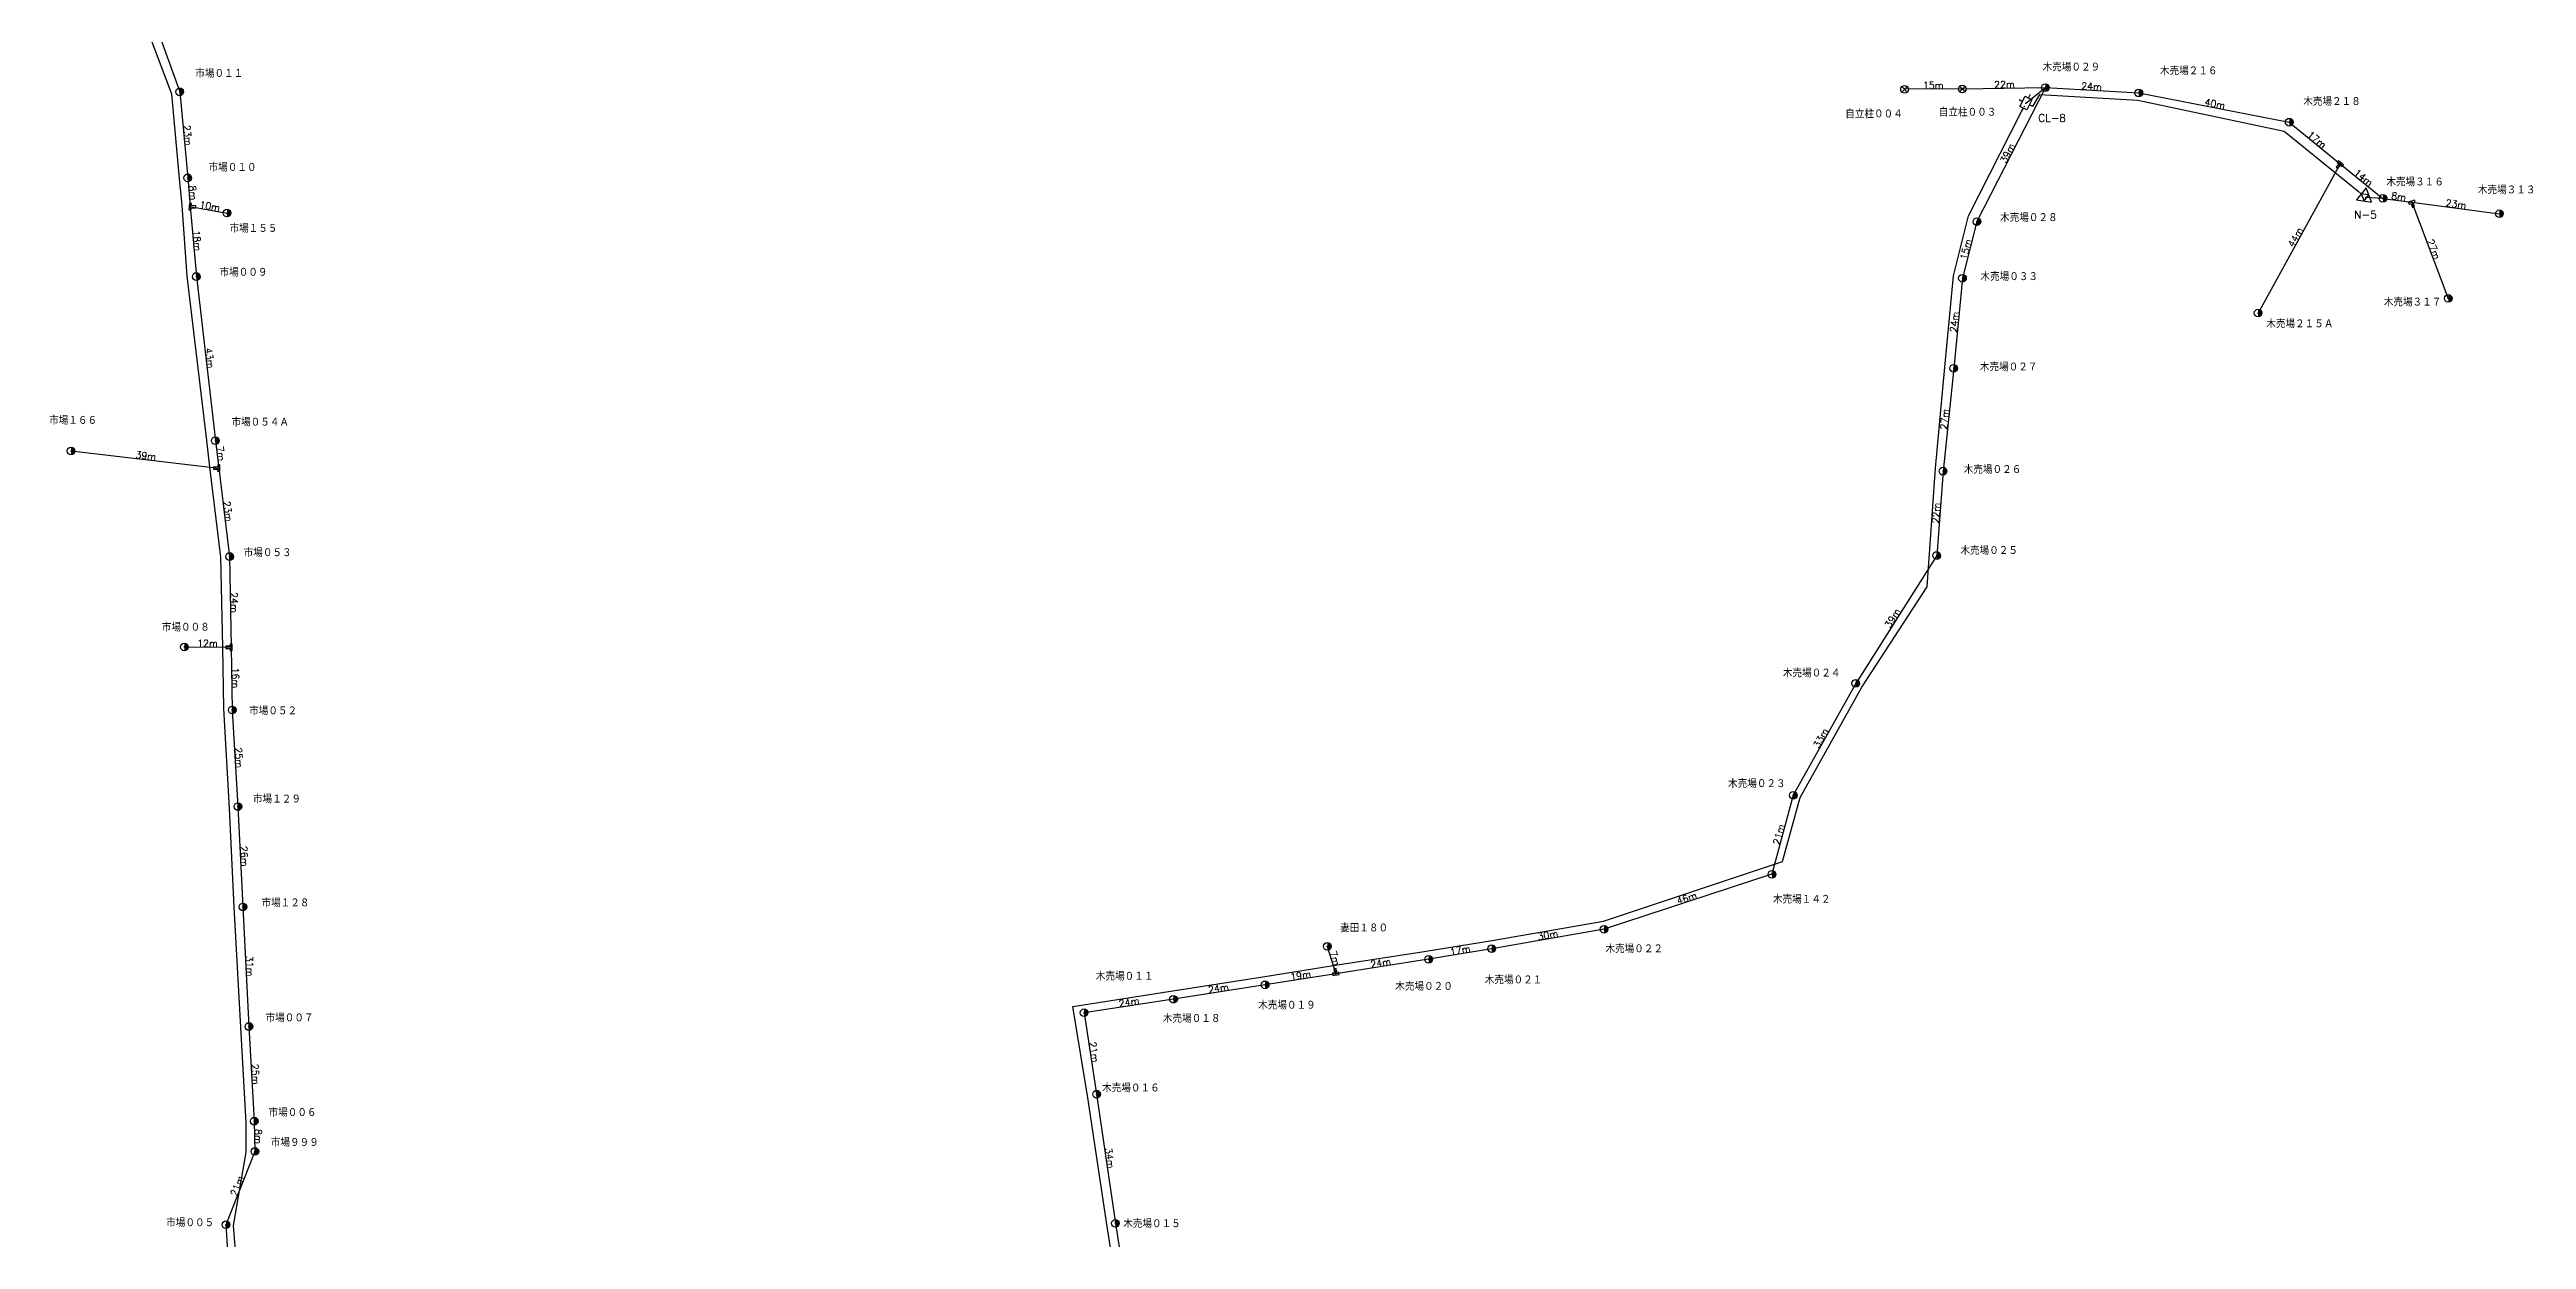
# Model space of a CAD drawing. Extents: x 11718 to 14316, y 5719 to 11395.
# Drawn here: x 12513 to 13158, y 9697 to 10007 of the extents above; entities that cross this region are included whole.
import ezdxf
from ezdxf.enums import TextEntityAlignment as Align

# ---------------------------------------------------------------- set-up
doc = ezdxf.new("R2010")
doc.units = 0
doc.header["$MEASUREMENT"] = 0
doc.header["$PDSIZE"] = 0.5
doc.layers.get('0').update_dxf_attribs({"linetype": 'CONTINUOUS'})
for name, color, linetype in [('BUN', 4, 'CONTINUOUS'), ('DROP', 6, 'CONTINUOUS'), ('IN', 7, 'CONTINUOUS'), ('KPLINK', 2, 'CONTINUOUS'), ('MESSEN', 9, 'CONTINUOUS'), ('POLE', 7, 'CONTINUOUS'), ('SPAN', 7, 'CONTINUOUS')]:
    doc.layers.add(name, color=color, linetype=linetype)
doc.styles.get("Standard").update_dxf_attribs({"font": 'txt', "bigfont": 'extfont'})

# ---------------------------------------------------------------- blocks, each defined once
blk = doc.blocks.new('T_CP')
at = {"color": 0, "linetype": 'BYBLOCK', "const_width": 1}
blk.add_lwpolyline([(0, -0.5, 1), (0, 0.5, -24.142235)], format="xyb", dxfattribs=at)
at = {"color": 0, "linetype": 'BYBLOCK'}
blk.add_circle((0, 0), 1, dxfattribs=at)
blk.add_point((0, 0), dxfattribs=at)
for tag, p, height in [('V1', (1.5, 3), 2), ('V2', (1.5, 0.5), 2), ('V3', (1.8, -0.4), 0.2), ('V4', (1.8, -0.73), 0.2), ('V5', (1.8, -1.1), 0.2), ('V6', (1.8, -1.43), 0.2), ('V7', (1.8, -1.77), 0.2), ('V8', (1.8, -2.1), 0.2)]:
    blk.add_attdef(tag, p, '', height=height, dxfattribs=at)
blk = doc.blocks.new('J_SP')
for points in [[(0.71, 0.71), (-0.71, -0.71)], [(-0.71, 0.71), (0.71, -0.71)]]:
    blk.add_lwpolyline(points)
blk.add_circle((0, 0), 1)
for tag, p in [('V1', (1.47, 0.32)), ('V2', (1.47, -0.01)), ('V3', (1.47, -0.34)), ('V4', (1.47, -0.68))]:
    blk.add_attdef(tag, p, '', height=0.2)
blk = doc.blocks.new('T_BUN')
at = {"color": 0, "linetype": 'BYBLOCK'}
blk.add_lwpolyline([(-0.84, 0.28), (-0.84, -0.28), (-0.28, -0.28), (-0.28, -1.4), (0.28, -1.4), (0.28, -0.28), (0.84, -0.28), (0.84, 0.28)], close=True, dxfattribs=at)
blk.add_point((0, 0), dxfattribs=at)
for tag, p, height in [('V1', (1.5, 3), 2), ('V2', (1.5, 0.5), 2), ('V3', (1.8, -0.4), 0.2), ('V4', (1.8, -0.73), 0.2), ('V5', (1.8, -1.1), 0.2), ('V6', (1.8, -1.43), 0.2), ('V7', (1.8, -1.77), 0.2), ('V8', (1.8, -2.1), 0.2)]:
    blk.add_attdef(tag, p, '', height=height, dxfattribs=at)
blk = doc.blocks.new('CL_CL2')
at = {"color": 0, "linetype": 'BYBLOCK'}
for p, q in [((0, 0), (1, 0)), ((2.5, 2), (2.5, 1)), ((5, 0), (4, 0)), ((2.5, -2), (2.5, -1))]:
    blk.add_line(p, q, dxfattribs=at)
blk.add_lwpolyline([(1, -1), (1, 1), (4, 1), (4, -1)], close=True, dxfattribs=at)
blk.add_point((2.5, 0), dxfattribs=at)
at = {"layer": 'IN', "color": 0, "linetype": 'BYBLOCK', "const_width": 0.2}
blk.add_lwpolyline([(1.4, 0, 1), (1.6, 0, 1)], format="xyb", close=True, dxfattribs=at)
at = {"color": 0, "linetype": 'BYBLOCK'}
for tag, p, height in [('V1', (4.2, 5.6), 2), ('V3', (4.2, 1.1), 0.2), ('V4', (4.2, 0.8), 0.2), ('V5', (4.2, 0.5), 0.2), ('V6', (4.2, 0.2), 0.2), ('V2', (4.2, 3), 2), ('V7', (4.2, -0.3), 0.2), ('V8', (4.2, -0.6), 0.2)]:
    blk.add_attdef(tag, p, '', height=height, dxfattribs=at)
blk = doc.blocks.new('NODE_NODE1')
at = {"color": 0, "linetype": 'BYBLOCK'}
blk.add_line((0, 0), (1, 0), dxfattribs=at)
blk.add_lwpolyline([(1, -2), (4.46, 0), (1, 2), (1, -2)], dxfattribs=at)
blk.add_lwpolyline([(2.73, 1), (1, 0), (2.73, -1)], close=True, dxfattribs=at)
blk.add_point((2.5, 0), dxfattribs=at)
for tag, p, height in [('V1', (4.8, 0.4), 2), ('V3', (4.8, -2.8), 0.2), ('V4', (4.8, -3.1), 0.2), ('V5', (4.8, -3.4), 0.2), ('V6', (4.8, -3.7), 0.2), ('V7', (4.8, -4), 0.2), ('V8', (4.8, -4.3), 0.2), ('V2', (4.8, -2.2), 2)]:
    blk.add_attdef(tag, p, '', height=height, dxfattribs=at)

msp = doc.modelspace()

# ---------------------------------------------------------------- linework, layer by layer
at = {"layer": 'BUN', "elevation": 2}
for points in [[(12529.16, 9651.3), (12563.29, 9651.8), (12563.2, 9664.74), (12563.09, 9673.66), (12562.4, 9683.57), (12561, 9701.13), (12564.34, 9720.23), (12564.31, 9727.94), (12562.92, 9752.69), (12561.18, 9784.14), (12560, 9809.72), (12558.47, 9835.75), (12558.22, 9851.8), (12557.69, 9875.2), (12554.82, 9898.77), (12554.06, 9905.58), (12548.93, 9948.39), (12547.62, 9966.79), (12546.98, 9973.81), (12544.98, 9995.85), (12532.47, 10028.96)], [(12792.14, 9678.08), (12788.59, 9700.8), (12783.58, 9734.33), (12779.65, 9758.15), (12805.7, 9762.22), (12829.12, 9765.87), (12847.47, 9768.86), (12871.68, 9772.6), (12888.33, 9775.26), (12917.87, 9780.34), (12964.53, 9795.94), (12969.12, 9812.59), (12985.15, 9841.33), (13002.18, 9867.44), (13004.36, 9898.38), (13006.76, 9924.66), (13009.08, 9948.5), (13012.92, 9964.12), (13026.79, 9991.27)]]:
    msp.add_lwpolyline(points, dxfattribs=at)
at = {"layer": 'DROP', "elevation": 2}
msp.add_lwpolyline([(13029.7, 9992.6), (13031.53, 9995.75), (13057.03, 9994.23), (13095.14, 9986.15), (13108.01, 9975.75), (13114.48, 9970.51)], dxfattribs=at)
at = {"layer": 'KPLINK'}
for p, q in [((13027.92, 9993.5), (13032.97, 9997.52)), ((13120.91, 9968.68), (13116.42, 9968.94, 2))]:
    msp.add_line(p, q, dxfattribs=at)
at = {"layer": 'MESSEN'}
for p, q in [((12534.99, 10030.08), (12547.02, 9996.44)), ((12547.02, 9996.44), (12549.1, 9974.02)), ((13011.33, 9997.17), (12996.29, 9997.09)), ((13011.33, 9997.17), (13032.97, 9997.52)), ((13032.97, 9997.52), (13015.14, 9962.63)), ((13032.97, 9997.52), (13057.31, 9996.13)), ((13057.31, 9996.13), (13096.48, 9988.52)), ((13096.48, 9988.52), (13109.79, 9977.71)), ((13109.79, 9977.71), (13088.38, 9938.78)), ((13109.79, 9977.71), (13120.91, 9968.68)), ((12549.1, 9974.02), (12549.76, 9966.52)), ((13120.91, 9968.68), (13128.4, 9967.69)), ((12549.76, 9966.52), (12551.35, 9948.32)), ((12549.76, 9966.52), (12559.32, 9964.85)), ((13015.14, 9962.63), (13011.38, 9947.87)), ((13128.4, 9967.69), (13151.24, 9964.67)), ((13128.4, 9967.69), (13137.91, 9942.62)), ((12551.35, 9948.32), (12556.29, 9905.55)), ((13011.38, 9947.87), (13009.09, 9924.42)), ((13009.09, 9924.42), (13006.32, 9897.61)), ((12556.29, 9905.55), (12557.17, 9898.41)), ((12518.71, 9902.87), (12557.17, 9898.41)), ((12557.17, 9898.41), (12560.01, 9875.37)), ((13006.32, 9897.61), (13004.68, 9875.63)), ((12560.01, 9875.37), (12560.42, 9851.72)), ((13004.68, 9875.63), (12983.59, 9842.33)), ((12548.23, 9851.83), (12560.42, 9851.72)), ((12560.42, 9851.72), (12560.7, 9835.38)), ((12983.59, 9842.33), (12967.32, 9813.18)), ((12560.7, 9835.38), (12562.17, 9810.22)), ((12562.17, 9810.22), (12563.47, 9784.09)), ((12967.32, 9813.18), (12961.76, 9792.59)), ((12961.76, 9792.59), (12918.02, 9778.28)), ((12563.47, 9784.09), (12565.03, 9752.93)), ((12918.02, 9778.28), (12888.76, 9773.21)), ((12845.93, 9773.79), (12848.14, 9766.66)), ((12872.33, 9770.44), (12848.14, 9766.66)), ((12888.76, 9773.21), (12872.33, 9770.44)), ((12829.74, 9763.79), (12805.87, 9760.03)), ((12848.14, 9766.66), (12829.74, 9763.79)), ((12805.87, 9760.03), (12782.57, 9756.52)), ((12782.57, 9756.52), (12785.84, 9735.31)), ((12565.03, 9752.93), (12566.42, 9728.27)), ((12785.84, 9735.31), (12790.75, 9701.64)), ((12566.42, 9728.27), (12566.59, 9720.39)), ((12566.59, 9720.39), (12559.06, 9701.28)), ((12559.06, 9701.28), (12560.16, 9683.53)), ((12790.75, 9701.64), (12794.26, 9679.27))]:
    msp.add_line(p, q, dxfattribs=at)

# ---------------------------------------------------------------- block references
at = {"layer": 'BUN'}
ref = msp.add_blockref('CL_CL2', (13026.79, 9991.27, 2), dxfattribs=dict(at, rotation=63.18539940753169))
ref.add_attrib('V1', 'CL-8', (13031.13, 9988.62, 2), dxfattribs={"layer": '0', "height": 2})
at = {"layer": 'DROP'}
ref = msp.add_blockref('NODE_NODE1', (13114.48, 9970.51, 2), dxfattribs=dict(at, rotation=321.0169368761938))
ref.add_attrib('V1', 'N-5', (13113.44, 9963.44, 2), dxfattribs={"layer": '0', "height": 2})
at = {"layer": 'POLE'}
ref = msp.add_blockref('T_CP', (12547.02, 9996.44), dxfattribs=at)
ref.add_attrib('V1', '市場０１１', (12551.07, 10000.13), dxfattribs={"layer": '0', "height": 2})
ref = msp.add_blockref('T_CP', (13032.97, 9997.52), dxfattribs=at)
ref.add_attrib('V1', '木売場０２９', (13032.26, 10001.78), dxfattribs={"layer": '0', "height": 2})
ref = msp.add_blockref('T_CP', (13057.31, 9996.13), dxfattribs=at)
ref.add_attrib('V1', '木売場２１６', (13062.82, 10000.8), dxfattribs={"layer": '0', "height": 2})
ref = msp.add_blockref('J_SP', (12996.29, 9997.09), dxfattribs=at)
ref.add_attrib('V1', '自立柱００４', (12980.84, 9989.59), dxfattribs={"layer": '0', "height": 2})
ref = msp.add_blockref('J_SP', (13011.33, 9997.17), dxfattribs=at)
ref.add_attrib('V1', '自立柱００３', (13005.21, 9990.02), dxfattribs={"layer": '0', "height": 2})
ref = msp.add_blockref('T_CP', (13096.48, 9988.52), dxfattribs=at)
ref.add_attrib('V1', '木売場２１８', (13100.14, 9992.82), dxfattribs={"layer": '0', "height": 2})
ref = msp.add_blockref('T_CP', (12549.1, 9974.02), dxfattribs=at)
ref.add_attrib('V1', '市場０１０', (12554.52, 9975.65), dxfattribs={"layer": '0', "height": 2})
for p, rotation in [((13109.79, 9977.71), 320.6118007230153), ((13128.4, 9967.69), 20.55790250628156), ((12549.76, 9966.52), 86.28774813061813), ((12557.17, 9898.41), 269.4284580087792), ((12560.42, 9851.72), 269.6491463547689), ((12848.14, 9766.66), 188.5687128399141)]:
    msp.add_blockref('T_BUN', p, dxfattribs=dict(at, rotation=rotation))
ref = msp.add_blockref('T_CP', (13120.91, 9968.68), dxfattribs=at)
ref.add_attrib('V1', '木売場３１６', (13121.79, 9971.85), dxfattribs={"layer": '0', "height": 2})
ref = msp.add_blockref('T_CP', (13151.24, 9964.67), dxfattribs=at)
ref.add_attrib('V1', '木売場３１３', (13145.64, 9969.79), dxfattribs={"layer": '0', "height": 2})
ref = msp.add_blockref('T_CP', (12559.32, 9964.85), dxfattribs=at)
ref.add_attrib('V1', '市場１５５', (12559.97, 9959.76), dxfattribs={"layer": '0', "height": 2})
ref = msp.add_blockref('T_CP', (13015.14, 9962.63), dxfattribs=at)
ref.add_attrib('V1', '木売場０２８', (13021.17, 9962.57), dxfattribs={"layer": '0', "height": 2})
ref = msp.add_blockref('T_CP', (12551.35, 9948.32), dxfattribs=at)
ref.add_attrib('V1', '市場００９', (12557.38, 9948.33), dxfattribs={"layer": '0', "height": 2})
ref = msp.add_blockref('T_CP', (13011.38, 9947.87), dxfattribs=at)
ref.add_attrib('V1', '木売場０３３', (13016.07, 9947.2), dxfattribs={"layer": '0', "height": 2})
ref = msp.add_blockref('T_CP', (13137.91, 9942.62), dxfattribs=at)
ref.add_attrib('V1', '木売場３１７', (13121.13, 9940.55), dxfattribs={"layer": '0', "height": 2})
ref = msp.add_blockref('T_CP', (13088.38, 9938.78), dxfattribs=at)
ref.add_attrib('V1', '木売場２１５Ａ', (13090.52, 9934.9), dxfattribs={"layer": '0', "height": 2})
ref = msp.add_blockref('T_CP', (13009.09, 9924.42), dxfattribs=at)
ref.add_attrib('V1', '木売場０２７', (13015.91, 9923.66), dxfattribs={"layer": '0', "height": 2})
ref = msp.add_blockref('T_CP', (12518.71, 9902.87), dxfattribs=at)
ref.add_attrib('V1', '市場１６６', (12512.99, 9909.75), dxfattribs={"layer": '0', "height": 2})
ref = msp.add_blockref('T_CP', (12556.29, 9905.55), dxfattribs=at)
ref.add_attrib('V1', '市場０５４Ａ', (12560.48, 9909.28), dxfattribs={"layer": '0', "height": 2})
ref = msp.add_blockref('T_CP', (13006.32, 9897.61), dxfattribs=at)
ref.add_attrib('V1', '木売場０２６', (13011.71, 9896.95), dxfattribs={"layer": '0', "height": 2})
ref = msp.add_blockref('T_CP', (13004.68, 9875.63), dxfattribs=at)
ref.add_attrib('V1', '木売場０２５', (13010.84, 9875.86), dxfattribs={"layer": '0', "height": 2})
ref = msp.add_blockref('T_CP', (12560.01, 9875.37), dxfattribs=at)
ref.add_attrib('V1', '市場０５３', (12563.66, 9875.28), dxfattribs={"layer": '0', "height": 2})
ref = msp.add_blockref('T_CP', (12548.23, 9851.83), dxfattribs=at)
ref.add_attrib('V1', '市場００８', (12542.34, 9855.86), dxfattribs={"layer": '0', "height": 2})
ref = msp.add_blockref('T_CP', (12983.59, 9842.33), dxfattribs=at)
ref.add_attrib('V1', '木売場０２４', (12964.6, 9843.92), dxfattribs={"layer": '0', "height": 2})
ref = msp.add_blockref('T_CP', (12560.7, 9835.38), dxfattribs=at)
ref.add_attrib('V1', '市場０５２', (12565.1, 9834.08), dxfattribs={"layer": '0', "height": 2})
ref = msp.add_blockref('T_CP', (12562.17, 9810.22), dxfattribs=at)
ref.add_attrib('V1', '市場１２９', (12566.1, 9811.1), dxfattribs={"layer": '0', "height": 2})
ref = msp.add_blockref('T_CP', (12967.32, 9813.18), dxfattribs=at)
ref.add_attrib('V1', '木売場０２３', (12950.32, 9815.11), dxfattribs={"layer": '0', "height": 2})
ref = msp.add_blockref('T_CP', (12961.76, 9792.59), dxfattribs=at)
ref.add_attrib('V1', '木売場１４２', (12962.01, 9784.98), dxfattribs={"layer": '0', "height": 2})
ref = msp.add_blockref('T_CP', (12563.47, 9784.09), dxfattribs=at)
ref.add_attrib('V1', '市場１２８', (12568.31, 9784.05), dxfattribs={"layer": '0', "height": 2})
ref = msp.add_blockref('T_CP', (12845.93, 9773.79), dxfattribs=at)
ref.add_attrib('V1', '妻田１８０', (12849.27, 9777.52), dxfattribs={"layer": '0', "height": 2})
ref = msp.add_blockref('T_CP', (12918.02, 9778.28), dxfattribs=at)
ref.add_attrib('V1', '木売場０２２', (12918.38, 9772.09), dxfattribs={"layer": '0', "height": 2})
ref = msp.add_blockref('T_CP', (12872.33, 9770.44), dxfattribs=at)
ref.add_attrib('V1', '木売場０２０', (12863.64, 9762.3), dxfattribs={"layer": '0', "height": 2})
ref = msp.add_blockref('T_CP', (12888.76, 9773.21), dxfattribs=at)
ref.add_attrib('V1', '木売場０２１', (12886.95, 9763.99), dxfattribs={"layer": '0', "height": 2})
ref = msp.add_blockref('T_CP', (12782.57, 9756.52), dxfattribs=at)
ref.add_attrib('V1', '木売場０１１', (12785.64, 9764.93), dxfattribs={"layer": '0', "height": 2})
ref = msp.add_blockref('T_CP', (12829.74, 9763.79), dxfattribs=at)
ref.add_attrib('V1', '木売場０１９', (12827.92, 9757.39), dxfattribs={"layer": '0', "height": 2})
ref = msp.add_blockref('T_CP', (12565.03, 9752.93), dxfattribs=at)
ref.add_attrib('V1', '市場００７', (12569.36, 9754.1), dxfattribs={"layer": '0', "height": 2})
ref = msp.add_blockref('T_CP', (12805.87, 9760.03), dxfattribs=at)
ref.add_attrib('V1', '木売場０１８', (12803.11, 9753.94), dxfattribs={"layer": '0', "height": 2})
ref = msp.add_blockref('T_CP', (12785.84, 9735.31), dxfattribs=at)
ref.add_attrib('V1', '木売場０１６', (12787.28, 9735.82), dxfattribs={"layer": '0', "height": 2})
ref = msp.add_blockref('T_CP', (12566.42, 9728.27), dxfattribs=at)
ref.add_attrib('V1', '市場００６', (12570.15, 9729.43), dxfattribs={"layer": '0', "height": 2})
ref = msp.add_blockref('T_CP', (12566.59, 9720.39), dxfattribs=at)
ref.add_attrib('V1', '市場９９９', (12570.74, 9721.65), dxfattribs={"layer": '0', "height": 2})
ref = msp.add_blockref('T_CP', (12559.06, 9701.28), dxfattribs=at)
ref.add_attrib('V1', '市場００５', (12543.5, 9700.73), dxfattribs={"layer": '0', "height": 2})
ref = msp.add_blockref('T_CP', (12790.75, 9701.64), dxfattribs=at)
ref.add_attrib('V1', '木売場０１５', (12792.77, 9700.47), dxfattribs={"layer": '0', "height": 2})

# ---------------------------------------------------------------- texts
at = {"layer": 'SPAN'}
for s, p in [('15m', (13003.78, 9998.13)), ('12m', (12554.24, 9852.77))]:
    msp.add_text(s, height=1.8, dxfattribs=at).set_placement(p, align=Align.MIDDLE_CENTER)
for s, rotation, p in [('22m', 1, (13022.31, 9998.35)), ('24m', 357, (13045, 9997.84)), ('40m', 349, (13077.13, 9993.3)), ('23m', 275, (12549.08, 9985.08)), ('39m', 63, (13023.12, 9980.45)), ('17m', 321, (13103.71, 9983.94)), ('14m', 321, (13115.85, 9974.08)), ('8m', 275, (12550.45, 9970.12)), ('8m', 352, (13125.01, 9969.14)), ('23m', 352, (13139.93, 9967.17)), ('10m', 350, (12554.85, 9966.64)), ('18m', 275, (12551.54, 9957.64)), ('15m', 76, (13012.27, 9955.39)), ('44m', 61, (13098.1, 9958.54)), ('27m', 291, (13134.12, 9955.42)), ('24m', 84, (13009.27, 9936.46)), ('43m', 277, (12554.81, 9927.07)), ('27m', 84, (13006.71, 9911.14)), ('7m', 277, (12557.71, 9902.2)), ('39m', 353, (12538.19, 9901.62)), ('23m', 277, (12559.57, 9887.12)), ('22m', 86, (13004.5, 9886.68)), ('24m', 271, (12561.22, 9863.39)), ('39m', 58, (12993.18, 9859.34)), ('16m', 271, (12561.56, 9843.74)), ('33m', 61, (12974.49, 9828.08)), ('25m', 273, (12562.43, 9822.96)), ('21m', 75, (12963.53, 9802.99)), ('26m', 273, (12563.82, 9797.29)), ('46m', 18, (12939.57, 9786.38)), ('30m', 10, (12903.37, 9776.76)), ('31m', 273, (12565.25, 9768.66)), ('7m', 287, (12847.92, 9770.75)), ('24m', 9, (12859.84, 9769.5)), ('17m', 10, (12880.54, 9772.84)), ('24m', 9, (12817.57, 9762.89)), ('19m', 9, (12838.97, 9766.24)), ('24m', 9, (12794.29, 9759.3)), ('25m', 273, (12566.73, 9740.51)), ('21m', 279, (12785.16, 9746.29)), ('8m', 271, (12567.51, 9724.29)), ('34m', 278, (12789.28, 9718.63)), ('21m', 68, (12561.98, 9711.42))]:
    msp.add_text(s, height=1.8, rotation=rotation, dxfattribs=at).set_placement(p, align=Align.MIDDLE_CENTER)

doc.saveas('drawing.dxf')
